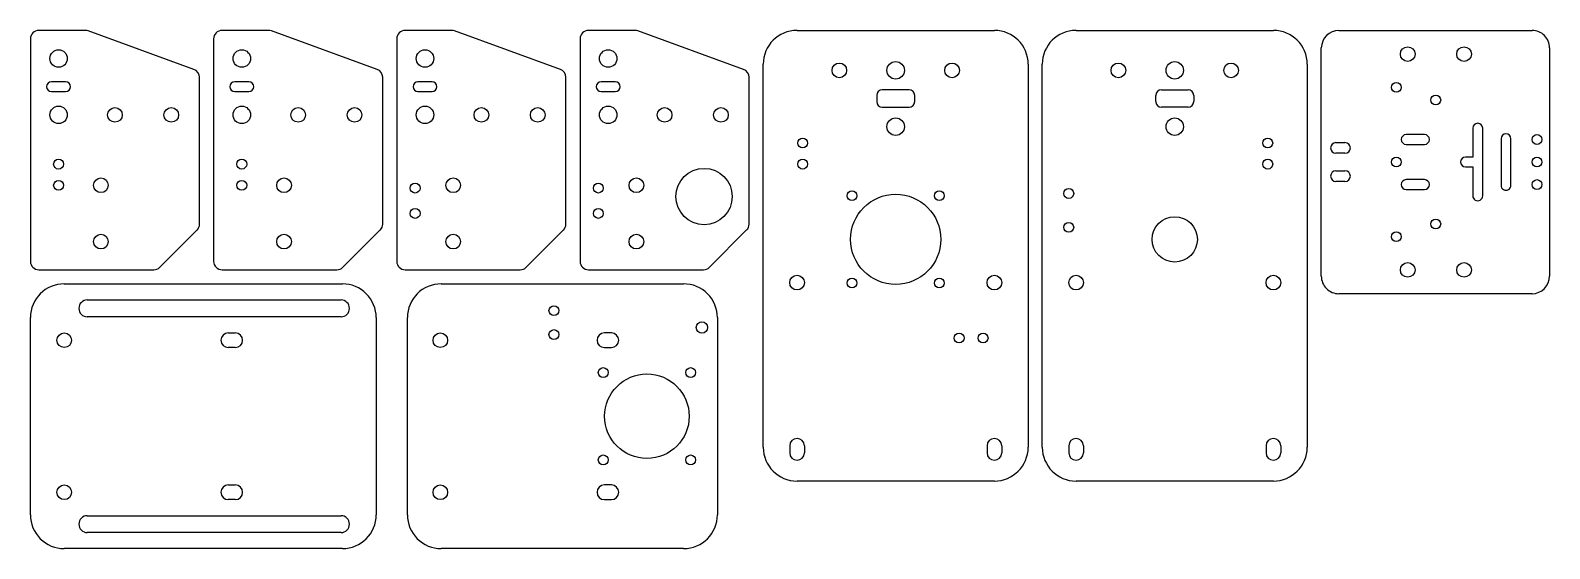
# Model space of a CAD drawing. Header units: millimetres. Extents: x 14 to 553, y 241 to 425.
import ezdxf

# ---------------------------------------------------------------- set-up
doc = ezdxf.new("R2010")
doc.units = ezdxf.units.MM

# ---------------------------------------------------------------- blocks, each defined once
blk = doc.blocks.new('Block7')
at = {"color": 250, "linetype": 'Continuous', "lineweight": 25, "true_color": 0x191924}
for p, q in [((12, 160), (82, 160)), ((0, 12), (0, 148)), ((94, 148), (94, 12)), ((40.25, 134.7), (40.25, 136.9)), ((42.25, 138.9), (51.75, 138.9)), ((53.75, 136.9), (53.75, 134.7)), ((51.75, 132.7), (42.25, 132.7)), ((9.4, 12.5), (9.4, 10)), ((14.6, 12.5), (14.6, 10)), ((79.4, 12.5), (79.4, 10)), ((84.6, 12.5), (84.6, 10)), ((82, 0), (12, 0))]:
    blk.add_line(p, q, dxfattribs=at)
for centre, radius in [((27, 145.8), 2.6), ((47, 145.8), 3.1), ((67, 145.8), 2.6), ((47, 125.8), 3.1), ((80, 120), 1.75), ((80, 112.5), 1.75), ((9.4, 102.09), 1.75), ((9.4, 90.09), 1.75), ((47, 85.8), 8.05), ((12, 70.45), 2.6), ((82, 70.45), 2.6)]:
    blk.add_circle(centre, radius, dxfattribs=at)
for centre, radius, start, end in [((12, 148), 12, 90, 180), ((82, 148), 12, 0, 90), ((42.25, 136.9), 2, 90, 180), ((51.75, 136.9), 2, 0, 90), ((42.25, 134.7), 2, 180, 270), ((51.75, 134.7), 2, 270, 0), ((12, 12), 12, 180, 270), ((12, 12.5), 2.6, 0, 180), ((82, 12.5), 2.6, 0, 180), ((82, 12), 12, 270, 0), ((12, 10), 2.6, 180, 0), ((82, 10), 2.6, 180, 0)]:
    blk.add_arc(centre, radius, start, end, dxfattribs=at)
blk = doc.blocks.new('Block9')
at = {"color": 250, "linetype": 'Continuous', "lineweight": 25, "true_color": 0x191924}
for p, q in [((12, 110), (82, 110)), ((0, 12), (0, 98)), ((94, 98), (94, 12)), ((17.4, 40.1), (17.4, 37.6)), ((22.6, 37.6), (22.6, 40.1)), ((71.4, 40.1), (71.4, 37.6)), ((76.6, 37.6), (76.6, 40.1)), ((82, 0), (12, 0))]:
    blk.add_line(p, q, dxfattribs=at)
for centre, radius in [((20, 98.3), 2.6), ((74, 98.3), 2.6), ((76, 58), 1.75), ((84.5, 58), 1.75), ((31.5, 40.5), 1.75), ((47, 25), 15), ((62.5, 40.5), 1.75), ((31.5, 9.5), 1.75), ((62.5, 9.5), 1.75), ((78.5, 5.5), 2)]:
    blk.add_circle(centre, radius, dxfattribs=at)
for centre, radius, start, end in [((12, 98), 12, 90, 180), ((82, 98), 12, 0, 90), ((20, 40.1), 2.6, 0, 180), ((74, 40.1), 2.6, 0, 180), ((20, 37.6), 2.6, 180, 0), ((74, 37.6), 2.6, 180, 0), ((12, 12), 12, 180, 270), ((82, 12), 12, 270, 0)]:
    blk.add_arc(centre, radius, start, end, dxfattribs=at)
blk = doc.blocks.new('Block4')
at = {"color": 250, "linetype": 'Continuous', "lineweight": 25, "true_color": 0x191924}
for p, q in [((0, 82), (0, 3)), ((19.47, 85), (3, 85)), ((58.03, 71.16), (20.5, 84.82)), ((12.5, 66.75), (7.5, 66.75)), ((60, 16.24), (60, 68.34)), ((7.5, 63.25), (12.5, 63.25)), ((45.88, 0.88), (59.12, 14.12)), ((3, 0), (43.76, 0))]:
    blk.add_line(p, q, dxfattribs=at)
for centre, radius in [((10, 75), 3.1), ((10, 55), 3.1), ((30, 55), 2.6), ((50, 55), 2.6), ((20, 30), 2.6), ((6.5, 29), 1.75), ((6.5, 20), 1.75), ((20, 10), 2.6)]:
    blk.add_circle(centre, radius, dxfattribs=at)
for centre, radius, start, end in [((3, 82), 3, 90, 180), ((19.47, 82), 3, 70, 90), ((57, 68.34), 3, 0, 70), ((7.5, 65), 1.75, 90, 270), ((12.5, 65), 1.75, 270, 90), ((57, 16.24), 3, 315, 360), ((3, 3), 3, 180, 270), ((43.76, 3), 3, 270, 315)]:
    blk.add_arc(centre, radius, start, end, dxfattribs=at)
blk = doc.blocks.new('Block6')
at = {"color": 250, "linetype": 'Continuous', "lineweight": 25, "true_color": 0x191924}
for p, q in [((6.25, 81), (87.25, 81)), ((39.85, 72.6), (39.85, 75.8)), ((43.65, 75.8), (43.65, 72.6)), ((49.85, 72.6), (49.85, 75.8)), ((53.65, 75.8), (53.65, 72.6)), ((0, 6.25), (0, 74.75)), ((93.5, 74.75), (93.5, 6.25)), ((37, 50.9), (37, 44.4)), ((40.5, 44.4), (40.5, 50.9)), ((53, 50.9), (53, 44.4)), ((56.5, 44.4), (56.5, 50.9)), ((45, 27.25), (34.75, 27.25)), ((45, 29.85), (45, 27.25)), ((48.5, 27.25), (48.5, 29.85)), ((58.75, 27.25), (48.5, 27.25)), ((34.75, 23.75), (58.75, 23.75)), ((55, 17.25), (38.5, 17.25)), ((38.5, 13.75), (55, 13.75)), ((87.25, 0), (6.25, 0))]:
    blk.add_line(p, q, dxfattribs=at)
for centre, radius in [((20.25, 54.4), 1.75), ((46.75, 54.4), 1.75), ((73.25, 54.4), 1.75), ((8.45, 50.35), 2.6), ((85.05, 50.35), 2.6), ((24.75, 40.4), 1.75), ((68.75, 40.4), 1.75), ((8.45, 30.35), 2.6), ((85.05, 30.35), 2.6), ((38.75, 4.5), 1.75), ((46.75, 4.5), 1.75), ((54.75, 4.5), 1.75)]:
    blk.add_circle(centre, radius, dxfattribs=at)
for centre, radius, start, end in [((6.25, 74.75), 6.25, 90, 180), ((87.25, 74.75), 6.25, 0, 90), ((41.75, 75.8), 1.9, 0, 180), ((51.75, 75.8), 1.9, 0, 180), ((41.75, 72.6), 1.9, 180, 0), ((51.75, 72.6), 1.9, 180, 0), ((38.75, 50.9), 1.75, 0, 180), ((54.75, 50.9), 1.75, 0, 180), ((38.75, 44.4), 1.75, 180, 0), ((54.75, 44.4), 1.75, 180, 0), ((34.75, 25.5), 1.75, 90, 270), ((46.75, 29.85), 1.75, 0, 180), ((58.75, 25.5), 1.75, 270, 90), ((38.5, 15.5), 1.75, 90, 270), ((55, 15.5), 1.75, 270, 90), ((6.25, 6.25), 6.25, 180, 270), ((87.25, 6.25), 6.25, 270, 0)]:
    blk.add_arc(centre, radius, start, end, dxfattribs=at)
blk = doc.blocks.new('Block8')
at = {"color": 250, "linetype": 'Continuous', "lineweight": 25, "true_color": 0x191924}
for p, q in [((12, 160), (82, 160)), ((0, 12), (0, 148)), ((94, 148), (94, 12)), ((40.25, 136.9), (40.25, 134.7)), ((51.75, 138.9), (42.25, 138.9)), ((53.75, 134.7), (53.75, 136.9)), ((42.25, 132.7), (51.75, 132.7)), ((9.4, 12.5), (9.4, 10)), ((14.6, 12.5), (14.6, 10)), ((79.4, 12.5), (79.4, 10)), ((84.6, 12.5), (84.6, 10)), ((82, 0), (12, 0))]:
    blk.add_line(p, q, dxfattribs=at)
for centre, radius in [((27, 145.8), 2.6), ((47, 145.8), 3.1), ((67, 145.8), 2.6), ((47, 125.8), 3.1), ((14, 120), 1.75), ((14, 112.5), 1.75), ((31.5, 101.3), 1.75), ((62.5, 101.3), 1.75), ((47, 85.8), 16), ((12, 70.45), 2.6), ((31.5, 70.3), 1.75), ((62.5, 70.3), 1.75), ((82, 70.45), 2.6), ((69.5, 50.76), 1.75), ((78, 50.76), 1.75)]:
    blk.add_circle(centre, radius, dxfattribs=at)
for centre, radius, start, end in [((12, 148), 12, 90, 180), ((82, 148), 12, 0, 90), ((42.25, 136.9), 2, 90, 180), ((51.75, 136.9), 2, 0, 90), ((42.25, 134.7), 2, 180, 270), ((51.75, 134.7), 2, 270, 0), ((12, 12), 12, 180, 270), ((12, 12.5), 2.6, 0, 180), ((82, 12.5), 2.6, 0, 180), ((82, 12), 12, 270, 0), ((12, 10), 2.6, 180, 0), ((82, 10), 2.6, 180, 0)]:
    blk.add_arc(centre, radius, start, end, dxfattribs=at)
blk = doc.blocks.new('Block5')
at = {"color": 250, "linetype": 'Continuous', "lineweight": 25, "true_color": 0x191924}
for p, q in [((12, 122.7), (82, 122.7)), ((0, 12), (0, 110.7)), ((94, 110.7), (94, 12)), ((5.7, 12.5), (5.7, 102.5)), ((11.7, 102.5), (11.7, 12.5)), ((82.3, 12.5), (82.3, 102.5)), ((88.3, 102.5), (88.3, 12.5)), ((17.4, 50), (17.4, 52.5)), ((22.6, 52.5), (22.6, 50)), ((71.4, 50), (71.4, 52.5)), ((76.6, 52.5), (76.6, 50)), ((82, 0), (12, 0))]:
    blk.add_line(p, q, dxfattribs=at)
for centre in [(20, 110.7), (74, 110.7)]:
    blk.add_circle(centre, 2.6, dxfattribs=at)
for centre, radius, start, end in [((12, 110.7), 12, 90, 180), ((82, 110.7), 12, 0, 90), ((8.7, 102.5), 3, 0, 180), ((85.3, 102.5), 3, 0, 180), ((20, 52.5), 2.6, 0, 180), ((74, 52.5), 2.6, 0, 180), ((20, 50), 2.6, 180, 0), ((74, 50), 2.6, 180, 0), ((12, 12), 12, 180, 270), ((8.7, 12.5), 3, 180, 0), ((82, 12), 12, 270, 0), ((85.3, 12.5), 3, 180, 0)]:
    blk.add_arc(centre, radius, start, end, dxfattribs=at)
blk = doc.blocks.new('Block3')
at = {"color": 250, "linetype": 'Continuous', "lineweight": 25, "true_color": 0x191924}
for p, q in [((0, 82), (0, 3)), ((19.47, 85), (3, 85)), ((58.03, 71.16), (20.5, 84.82)), ((12.5, 66.75), (7.5, 66.75)), ((60, 16.24), (60, 68.34)), ((7.5, 63.25), (12.5, 63.25)), ((45.88, 0.88), (59.12, 14.12)), ((3, 0), (43.76, 0))]:
    blk.add_line(p, q, dxfattribs=at)
for centre, radius in [((10, 75), 3.1), ((10, 55), 3.1), ((30, 55), 2.6), ((50, 55), 2.6), ((20, 30), 2.6), ((44, 26), 10), ((6.5, 29), 1.75), ((6.5, 20), 1.75), ((20, 10), 2.6)]:
    blk.add_circle(centre, radius, dxfattribs=at)
for centre, radius, start, end in [((3, 82), 3, 90, 180), ((19.47, 82), 3, 70, 90), ((57, 68.34), 3, 0, 70), ((7.5, 65), 1.75, 90, 270), ((12.5, 65), 1.75, 270, 90), ((57, 16.24), 3, 315, 0), ((3, 3), 3, 180, 270), ((43.76, 3), 3, 270, 315)]:
    blk.add_arc(centre, radius, start, end, dxfattribs=at)
blk = doc.blocks.new('Block2')
at = {"color": 250, "linetype": 'Continuous', "lineweight": 25, "true_color": 0x191924}
for p, q in [((0, 82), (0, 3)), ((19.47, 85), (3, 85)), ((58.03, 71.16), (20.5, 84.82)), ((12.5, 66.75), (7.5, 66.75)), ((60, 16.24), (60, 68.34)), ((7.5, 63.25), (12.5, 63.25)), ((45.88, 0.88), (59.12, 14.12)), ((3, 0), (43.76, 0))]:
    blk.add_line(p, q, dxfattribs=at)
for centre, radius in [((10, 75), 3.1), ((10, 55), 3.1), ((30, 55), 2.6), ((50, 55), 2.6), ((10, 37.5), 1.75), ((25, 30), 2.6), ((10, 30), 1.75), ((25, 10), 2.6)]:
    blk.add_circle(centre, radius, dxfattribs=at)
for centre, radius, start, end in [((3, 82), 3, 90, 180), ((19.47, 82), 3, 70, 90), ((57, 68.34), 3, 0, 70), ((7.5, 65), 1.75, 90, 270), ((12.5, 65), 1.75, 270, 90), ((57, 16.24), 3, 315, 0), ((3, 3), 3, 180, 270), ((43.76, 3), 3, 270, 315)]:
    blk.add_arc(centre, radius, start, end, dxfattribs=at)
blk = doc.blocks.new('Block1')
at = {"color": 250, "linetype": 'Continuous', "lineweight": 25, "true_color": 0x191924}
for p, q in [((0, 82), (0, 3)), ((19.47, 85), (3, 85)), ((58.03, 71.16), (20.5, 84.82)), ((12.5, 66.75), (7.5, 66.75)), ((60, 16.24), (60, 68.34)), ((7.5, 63.25), (12.5, 63.25)), ((45.88, 0.88), (59.12, 14.12)), ((3, 0), (43.76, 0))]:
    blk.add_line(p, q, dxfattribs=at)
for centre, radius in [((10, 75), 3.1), ((10, 55), 3.1), ((30, 55), 2.6), ((50, 55), 2.6), ((10, 37.5), 1.75), ((25, 30), 2.6), ((10, 30), 1.75), ((25, 10), 2.6)]:
    blk.add_circle(centre, radius, dxfattribs=at)
for centre, radius, start, end in [((3, 82), 3, 90, 180), ((19.47, 82), 3, 70, 90), ((57, 68.34), 3, 0, 70), ((7.5, 65), 1.75, 90, 270), ((12.5, 65), 1.75, 270, 90), ((57, 16.24), 3, 315, 360), ((3, 3), 3, 180, 270), ((43.76, 3), 3, 270, 315)]:
    blk.add_arc(centre, radius, start, end, dxfattribs=at)

msp = doc.modelspace()

# ---------------------------------------------------------------- block references
at = {"color": 7, "linetype": 'Continuous'}
for name, p in [('Block1', (13.79, 340.3)), ('Block2', (78.79, 340.3)), ('Block4', (143.79, 340.3)), ('Block3', (208.79, 340.3)), ('Block8', (273.79, 265.3)), ('Block7', (372.79, 265.3))]:
    msp.add_blockref(name, p, dxfattribs=at)
at = {"color": 7, "linetype": 'Continuous', "rotation": 90.0000000000002}
for name, p in [('Block6', (552.79, 331.8)), ('Block5', (136.49, 241.3)), ('Block9', (257.53, 241.3))]:
    msp.add_blockref(name, p, dxfattribs=at)

doc.saveas('drawing.dxf')
